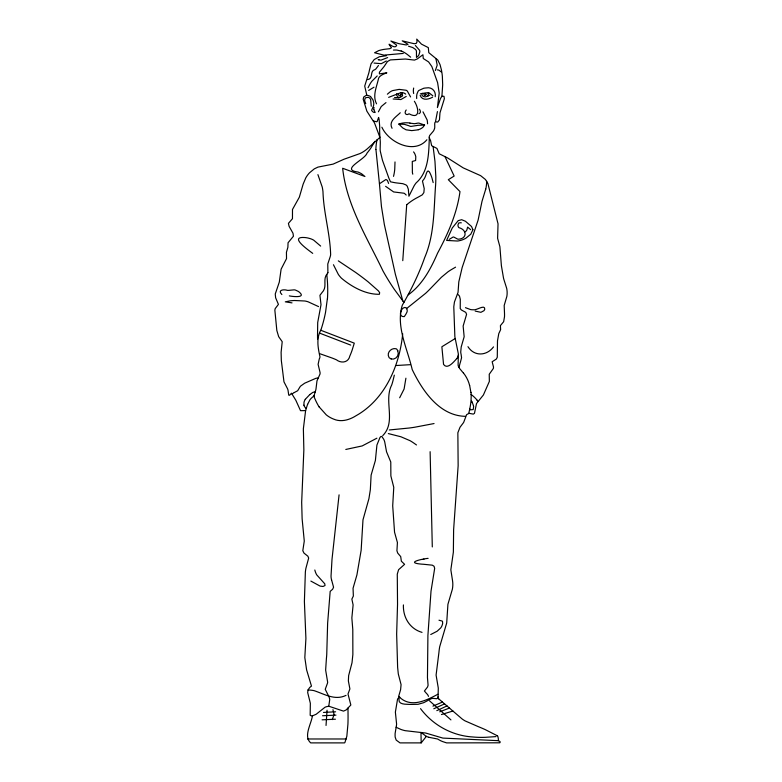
<?xml version="1.0" encoding="UTF-8"?>
<svg xmlns="http://www.w3.org/2000/svg" width="782" height="782" viewBox="0 0 782 782"><rect width="100%" height="100%" fill="white"/><g stroke="black" fill="none" stroke-linecap="round" stroke-linejoin="round"><path stroke-width="1.17" d="M395.008 161.952L394.744 169.323A44.926 44.926 0 0 1 393.952 174.513L393.522 176.37M438.663 698.864A5.767 5.767 0 0 1 438.076 696.889L438.291 688.072L436.092 675.101L438.888 652.784A64.847 64.847 0 0 1 439.719 646.636L446.698 623.029L447.92 604.32L452.358 589.247A25.004 25.004 0 0 0 452.514 580.518L450.843 569.795L453.365 552.092L453.619 529.697L458.144 465.749L457.861 432.749L460.012 427.265L463.638 422.456L466.61 414.646L469.083 413.326L473.286 414.108L474.469 413.365L476.512 403.541L483.403 394.978L489.356 381.411L489.239 374.246L493.286 368.576A4.917 4.917 0 0 0 493.491 366.953L492.152 361.763L496.316 359.085L497.284 357.257L497.489 340.874L498.779 333.621A8.944 8.944 0 0 1 499.287 332.555L500.617 329.652L500.412 325.615L503.657 321.695L504.498 316.73A47.497 47.497 0 0 0 504.498 313.103L504.185 305.498L506.853 296.398A21.818 21.818 0 0 0 506.677 288.323L504.282 280.738A39.178 39.178 0 0 1 503.53 278.187L501.389 265.675L499.894 246.711L497.606 238.305L498.036 223.828L487.909 183.584L485.456 179.518L480.656 175.676L463.257 167.895L447.529 157.896L439.201 153.771L436.942 148.433L431.644 145.696L430.559 140.506L429.025 137.339L429.699 135.442L433.296 131.229A7.263 7.263 0 0 0 434.274 129.265C435.76 127.466 433.042 120.272 436.903 121.992A1.417 1.417 0 0 0 437.822 121.943L439.474 119.812L439.973 112.862L444.362 98.728L443.99 96.313L441.918 96.245L442.68 84.798L442.358 76.284A65.463 65.463 0 0 0 441.39 69.754L440.041 64.632L437.803 60.058L428.78 52.658L428.321 47.624L421.449 44.124L416.738 39.1L417.002 41.378A3.47 3.47 0 0 1 416.962 42.042L416.229 43.43L414.216 43.733L402.222 40.84L408.048 44.349L406.2 44.955L398.771 43.645L390.892 41.006L396.67 45.161C394.92 51.035 384.382 38.523 391.489 47.741L389.817 48.689L384.891 49.256A37.663 37.663 0 0 0 378.742 50.605L374.598 52.756L386.298 55.737L379.368 56.744L374.207 59.549L371.039 63.899L369.417 70.194A41.729 41.729 0 0 1 368.811 73L364.715 86.079L366.748 94.993L363.718 96.997L363.19 99.206L366.856 111.142L372.232 119.519A20.537 20.537 0 0 1 374.656 123.341L379.925 137.378L368.586 147.651A32.619 32.619 0 0 1 360.082 153.536L343.963 159.245L333.093 164.122L317.942 167.113L314.286 168.873L309.486 172.822A26.119 26.119 0 0 0 305.801 177.846L303.152 184.122L299.33 197.201L292.488 209.468L292.458 218.696L288.421 223.388L289.115 226.35L292.986 233.232L293.436 236.223L288.059 242.752L287.884 247.278L286.437 252.293L286.525 258.637L281.119 269.155L279.301 282.097L275.254 294.012L275.635 297.805L278.431 304.384L275.205 308.607L274.853 310.122L276.838 330.512L278.666 336.651L282.214 341.705L281.109 352.32L281.325 360.512L283.974 381.851L287.463 388.605A7.957 7.957 0 0 1 288.03 390.296L288.744 395.154L289.575 395.272L291.481 393.199L295.831 400.267L300.532 410.687L305.606 410.589L303.377 428.761L303.856 449.933L301.676 502.308L302.126 518.818L304.276 541.056L302.81 550.714L304.002 553.118L307.873 556.197L308.665 558.065L305.928 568.24A37.155 37.155 0 0 0 305.361 572.053L304.393 601.505L305.909 638.483L304.824 657.584L306.603 669.851L311.471 686.097L310.874 686.547A19.276 19.276 0 0 0 309.75 687.476L308.059 689.851L307.688 692.588L310.346 703.253L310.171 715.315A4.047 4.047 0 0 0 312.429 715.872L316.182 714.249L325.029 707.231A9.003 9.003 0 0 1 329.32 706.39L343.503 711.121L346.074 709.988L350.844 705.032L348 693.966L349.896 688.913L348.371 680.975L348.635 675.638L352.008 662.765L352.868 654.505L352.79 629.51L351.851 617.927L353.112 604.936L351.871 599.08L353.356 596.06L353.053 588.25L356.915 574.936L361.137 550.323L362.985 519.834L368.918 498.681L370.336 489.757L371.118 475.114L375.389 460.461L376.924 445.036L379.466 438.741A6.618 6.618 0 0 0 379.769 437.822L380.766 436.591A1.662 1.662 0 0 1 381.88 436.552L383.806 439.396A19.374 19.374 0 0 1 384.724 441.957L386.543 451.8L390.775 461.996L390.873 475.945L393.766 487.313L392.701 505.778L394.548 532.219L397.422 542.552L396.924 550.753L397.715 553.089L400.707 556.598L401.352 561.193L404.587 564.33L398.595 569.697L397.276 574.135L397.539 604.3L396.65 634.124L397.627 667.339L398.302 673.928L401.078 684.641L400.609 689.626L398.664 696.381M437.431 111.591L435.525 121.503M327.052 710.212L326.035 725.452M486.707 181.277L486.658 182.186A41.886 41.886 0 0 1 485.759 189.166M402.769 260.66L406.699 204.757M371.255 106.235L370.668 99.549A4.389 4.389 0 0 0 370.218 98.815L370.072 98.63A7.888 7.888 0 0 0 369.661 98.17L368.967 97.603A1.681 1.681 0 0 0 368.351 97.388L368.029 97.369A8.221 8.221 0 0 0 366.484 97.613L366.25 97.652A5.66 5.66 0 0 0 365.272 97.946L364.676 99.988A17.947 17.947 0 0 0 364.832 101.377L365.732 103.595M327.365 298.675L325.566 312.184A137.446 137.446 0 0 1 320.962 329.799C316.084 338.352 318.02 347.804 319.965 356.856A4.369 4.369 0 0 1 319.76 357.814L319.642 358.127A13.402 13.402 0 0 1 319.281 358.928L318.108 364.334L320.053 372.467A8.788 8.788 0 0 1 320.034 373.992L316.984 380.834L316.084 388.253A21.046 21.046 0 0 1 315.84 389.788L313.953 396.015M405.907 378.195L404.099 389.016L399.67 397.764M339.075 494.85L332.008 559.316L331.04 575.982A15.396 15.396 0 0 0 331.539 579.853M399.113 698.404L399.064 698.815A17.615 17.615 0 0 0 398.976 699.812C398.556 703.683 403.59 704.181 406.415 704.259A95.277 95.277 0 0 0 411.528 704.426L418.047 704.308L423.639 702.695A13.724 13.724 0 0 0 424.958 702.031L431.772 698.463A6.266 6.266 0 0 1 433.746 698.434L436.669 698.717A1.456 1.456 0 0 0 437.246 698.385L437.412 698.199A5.836 5.836 0 0 0 437.93 697.153L438.057 696.889M402.701 333.806C399.661 364.52 386.142 396.836 359.251 413.825A144.093 144.093 0 0 1 356.005 415.75C349.486 419.895 341.187 422.407 333.748 419.152A27.468 27.468 0 0 1 326.27 414.851L319.193 406.933M377.002 139.792L376.611 142.011A48.083 48.083 0 0 0 375.868 149.45M463.501 373.17L459.493 368.351L459.171 366.953A42.081 42.081 0 0 1 460.49 361.88L461.566 357.726L461.116 354.422A24.78 24.78 0 0 1 460.96 353.747A13.753 13.753 0 0 1 460.725 352.027L461.194 346.993L464.156 336.749L463.14 326.055L466.58 314.354L465.759 312.36L461.331 309.946L460.227 308.538L460.295 299.34L459.503 296.173A6.706 6.706 0 0 0 457.519 294.218M428.819 737.279A12.854 12.854 0 0 1 426.356 736.341L421.195 742.89L400.003 742.89L396.181 740.075L395.154 737.035A39.774 39.774 0 0 1 395.115 733.516L396.376 725.833A18.504 18.504 0 0 0 396.591 724.034L395.379 712.099L397.491 699.479A6.364 6.364 0 0 1 397.784 698.737L398.859 697.485A3.773 3.773 0 0 1 399.573 697.231C411.019 708.16 426.161 700.506 437.861 694.25M469.816 408.781L468.76 413.365M394.323 375.165L393.033 380.502A67.799 67.799 0 0 1 391.704 384.998C383.424 401.068 396.562 421.635 382.75 435.652M485.71 189.156L481.995 201.385L478.115 220.094L462.172 267.512L458.829 281.745A39.335 39.335 0 0 0 458.643 284.14L458.037 292.39L454.44 302.008L453.785 306.788L454.87 336.768L458.35 353.933L458.105 365.282A8.045 8.045 0 0 0 459.054 367.628M305.625 410.628L307.072 405.848A45.434 45.434 0 0 1 307.609 404.343M328.743 706.381L329.73 699.616A10.195 10.195 0 0 0 328.89 696.625L325.234 689.313L327.394 683.448A5.386 5.386 0 0 0 327.658 682.246L325.644 670.076L326.407 658.512A115.345 115.345 0 0 0 326.749 654.397L327.638 623.088L330.18 591.388L332.614 589.257L333.562 587.214L331.578 579.843M312.429 715.862C311.168 724.24 303.26 736.4 310.689 742.89L344.451 742.89A1.359 1.359 0 0 0 344.921 742.48L346.837 736.253L347.922 724.21A177.534 177.534 0 0 0 348.058 715.97L347.98 708.091M327.883 272.664L327.785 263.984L329.916 257.591A17.927 17.927 0 0 0 330.639 254.824C330.141 233.73 323.611 212.958 322.976 191.688A44.232 44.232 0 0 0 322.204 186.957L317.912 174.621M307.609 404.343L309.985 399.71A18.045 18.045 0 0 1 312.878 396.845L314.022 395.897M416.474 123.351L417.94 123.116A6.51 6.51 0 0 1 418.966 123.106L424.577 125.042L423.101 127.095A11.906 11.906 0 0 1 418.302 129.724M378.38 111.836L381.235 106.528L385.985 102.598M435.359 70.536L437.197 65.121L435.975 59.031M368.058 87.74L368.957 85.971A31.622 31.622 0 0 1 371.773 81.348L377.207 75.952M332.223 719.616L334.08 714.64L332.966 709.665M374.842 141.346L371.01 147.798A60.986 60.986 0 0 1 366.983 153.164C365.096 159.645 339.867 169.723 358.058 172.04A34.125 34.125 0 0 1 361.685 173.848L364.93 176.488L342.653 168.267C346.592 205.402 367.178 237.806 382.936 270.855A230.045 230.045 0 0 0 394.245 289.242L403.942 302.448M428.966 92.941A14.369 14.369 0 0 0 424.196 93.126L422.388 93.449A8.436 8.436 0 0 0 422.016 94.172L422.045 95.414L423.238 96.342A5.2 5.2 0 0 0 424.636 96.753A4.8 4.8 0 0 0 425.75 96.782L429.758 95.14M378.449 65.512L375.907 68.914A7.058 7.058 0 0 1 374.881 69.676C369.378 71.006 373.786 78.62 367.608 79.627M457.157 358.215C454.205 361.196 447.568 370.16 443.55 364.392L441.869 346.758L455.046 338.626M305.283 399.328L309.692 394.695M317.512 336.358L317.707 322.477L321.011 304.716L319.936 295.313L322.614 291.784A6.979 6.979 0 0 0 323.465 290.709C326.426 286.183 323.621 280.455 325.879 275.763A9.276 9.276 0 0 1 326.368 275L327.023 274.101A8.925 8.925 0 0 0 327.912 272.683M426.884 139.763C414.294 154.826 388.83 142.549 381.88 127.212M387.373 94.202L389.915 92.032A14.174 14.174 0 0 1 392.613 90.604L399.162 89.383L406.171 90.262A5.034 5.034 0 0 1 407.344 91.083L410.579 96.939M400.257 112.764C396.122 116.938 388.312 121.278 392.056 128.297M309.897 394.509L312.712 392.476A7.654 7.654 0 0 1 315.312 391.929M449.259 239.38L453.081 237.044A2.268 2.268 0 0 1 453.863 237.093L457.392 238.969A3.969 3.969 0 0 0 458.33 239.224C467.186 238.813 467.313 229.859 458.829 227.611A3.451 3.451 0 0 1 458.193 226.477L458.125 226.223A4.604 4.604 0 0 1 457.969 224.884L458.751 222.987L460.598 222.733A18.485 18.485 0 0 1 461.136 222.802L461.321 222.831M493.51 346.905C486.756 356.025 474.234 356.67 467.968 346.69M408.263 294.824C422.466 284.609 430.765 268.832 437.588 253.143C447.969 233.808 457.001 213.525 459.992 191.6L448.311 179.694L454.156 176.048L444.958 156.566M402.857 301.021L395.36 274.228L384.363 224.62L381.45 206.516L379.446 183.78L385.946 179.469L387.393 180.378L388.605 183.428M406.239 96.421L400.912 99.549L393.121 98.991M386.318 60.976L381.293 63.694L374.021 63.068M406.425 308.704L425.535 293.387A110.77 110.77 0 0 0 429.308 289.751L441.4 277.268L448.027 271.784A60.859 60.859 0 0 1 451.263 269.682L455.564 267.161M400.472 95.678L400.58 95.609A1.427 1.427 0 0 1 399.397 95.785L398.703 95.111A4.76 4.76 0 0 1 398.556 94.397L398.546 94.299M376.885 438.194L362.174 445.935L345.8 449.455M368.654 90.429L374.011 87.193M387.657 57.575L381.059 60.116A11.935 11.935 0 0 1 378.899 59.803M464.889 231.873L465.945 231.208A3.226 3.226 0 0 0 466.883 229.869L467.607 227.112L470.666 229.664M294.335 392.525L297.659 390.736L299.829 387.158A7.282 7.282 0 0 1 300.581 386.122L304.667 383.2L315.703 378.39A21.642 21.642 0 0 1 316.798 378.146L318.245 377.902M436.825 710.643L447.03 705.892M430.755 634.515L437.138 631.221L440.696 627.946A10.616 10.616 0 0 0 442.123 625.326L442.446 624.319A9.11 9.11 0 0 0 442.661 623.303L442.514 621.495A1.417 1.417 0 0 0 442.201 621.064L438.985 620.204M432.573 97.203C428.526 99.5 422.094 100.946 420.159 95.306M433.785 708.775L444.596 703.898M388.644 97.359L400.667 92.716A5.709 5.709 0 0 1 401.078 92.667L401.665 92.706A0.997 0.997 0 0 1 402.085 92.941L402.583 95.805A28.905 28.905 0 0 1 401.977 96.274L400.052 97.437A5.191 5.191 0 0 1 399.309 97.682L394.578 97.545M432.945 706.146L442.368 702.099M439.719 711.816L449.562 708.023M441.459 714.543L452.944 711.014M418.165 129.822L411.733 130.614L406.073 129.802L402.71 127.935L398.84 124.074L400.482 123.615M346.035 695.374C334.833 700.828 324.413 694.015 314.032 690.633A31.573 31.573 0 0 0 308.01 690.007M428.116 558.358C422.7 558.856 404.9 562.6 421.273 564.115A90.341 90.341 0 0 0 423.385 564.252L432.309 565.171L434.049 566.256L434.665 568.377L431.009 591.221L427.91 635.414L427.461 677.632L428.086 685.247L427.549 687.007L424.411 691.024L426.532 693.478A6.559 6.559 0 0 1 428.477 696.381M420.364 93.85L422.446 93.341M416.513 125.56L410.951 126.43A4.966 4.966 0 0 1 410.198 126.273L409.475 126.01A20.312 20.312 0 0 1 408.751 125.697L404.441 124.358L398.84 124.074M434.059 423.551L414.743 427.226A194.698 194.698 0 0 1 409.152 428.028L389.338 429.963M416.053 123.439L415.007 123.615A8.064 8.064 0 0 1 414.147 123.673L409.924 123.155M423.257 559.296L423.981 559.179M385.125 55.043L403.277 53.42M410.442 364.666L396.112 365.517M496.013 736.605L485.778 737.299A107.095 107.095 0 0 1 482.328 737.387A94.358 94.358 0 0 1 472.699 736.967C452.084 735.706 432.866 725.1 420.54 708.639M424.577 125.042L419.445 125.257A20.195 20.195 0 0 0 416.503 125.521M323.484 712.441L335.605 711.796M322.546 715.755L335.967 715.119M322.076 719.821L335.419 719.215M393.444 50.077L394.939 50.028A20.185 20.185 0 0 1 396.865 50.077L401.127 51.055M307.531 738.98L346.289 738.98M465.486 416.337C439.367 415.887 422.407 390.717 412.192 369.524C407.549 348.987 395.624 326.25 402.319 305.185C411.088 290.005 418.917 274.091 424.704 257.532C434.655 234.317 433.736 209.097 435.652 184.474A132.353 132.353 0 0 0 435.809 176.312L434.968 161.395L433.12 146.733M437.255 69.872L437.578 69.901A5.63 5.63 0 0 1 438.907 70.155L441.146 71.866M470.07 409.846L473.198 409.572L473.618 406.855A13.382 13.382 0 0 0 473.53 406.386M424.675 95.472L424.04 94.818A5.65 5.65 0 0 1 423.971 94.28L423.961 94.182M292.018 302.878L285.303 301.842L290.357 300.806A89.637 89.637 0 0 1 294.403 300.503L304.941 301.002A28.377 28.377 0 0 1 308.059 301.784L318.557 306.603M289.33 295.879C292.556 296.613 306.3 298.137 299.438 292.263A14.506 14.506 0 0 0 298.001 291.256L295.44 290.073A6.51 6.51 0 0 0 294.12 289.848L289.203 290.327A14.848 14.848 0 0 1 287.512 290.366C283.641 289.047 277.248 290.014 281.872 294.54M388.331 433.58L400.941 436.776L410.071 440.696A51.856 51.856 0 0 1 413.316 442.739L416.483 444.958M378.899 59.823L378.165 59.657M400.325 94.153L400.374 94.163A1.593 1.593 0 0 1 401.098 94.475M408.507 46.187L412.779 47.565L415.486 49.422A4.78 4.78 0 0 1 416.435 51.104L416.474 57.457L418.272 55.884A12.199 12.199 0 0 0 418.937 54.76L419.797 51.935A4.516 4.516 0 0 0 419.572 50.292L415.35 45.483M428.819 737.289L437.529 738.99L440.559 740.691A62.169 62.169 0 0 0 442.632 741.58L446.61 742.89L499.61 742.802A5.396 5.396 0 0 0 500.109 742.558L500.05 741.58A5.836 5.836 0 0 0 498.075 740.662L442.905 738.1L425.662 733.037L405.184 730.671A33.255 33.255 0 0 1 400.843 729.411L396.112 727.27M391.166 358.879L389.465 357.961A3.157 3.157 0 0 1 389.016 357.423C386.24 352.926 391.235 347.55 396.015 348.752A2.307 2.307 0 0 1 396.699 349.114L397.901 350.815M475.202 311.08L480.901 312.321L483.921 310.718A6.452 6.452 0 0 0 484.752 309.252C485.094 303.866 476.287 310.796 473.1 309.77A11.525 11.525 0 0 1 470.49 309.555L465.476 307.668M319.515 353.601L332.076 358.019A86.333 86.333 0 0 1 336.426 359.808C341.314 363.601 348.459 362.643 349.847 355.957A67.203 67.203 0 0 0 352.115 350.189L354.285 343.151L320.815 330.278M319.799 333.2L350.698 345.097M373.278 120.946L376.631 121.767A1.329 1.329 0 0 0 377.198 121.425L378.596 117.427L378.996 118.825A35.669 35.669 0 0 1 379.133 119.744L379.661 125.912A48.846 48.846 0 0 1 379.612 130.35L379.866 136.889A68.19 68.19 0 0 1 380.062 138.6L380.277 141.454A33.303 33.303 0 0 1 380.296 143.038L380.15 149.176A24.095 24.095 0 0 0 380.287 151.161L382.466 160.281L388.85 178.11L390.501 181.815L393.796 182.489A49.129 49.129 0 0 0 397.882 183.086L402.877 183.682L405.985 184.923A4.966 4.966 0 0 1 407.275 186.292L408.331 189.254L408.918 196.233L414.098 185.842A28.954 28.954 0 0 1 416.151 182.88C428.692 171.884 428.712 153.546 429.308 138.101M422.026 632.374C409.797 628.894 402.867 617.311 403.414 604.916M338.303 260.846L355.439 272.292A276.515 276.515 0 0 1 368.136 281.843L378.4 290.875L379.661 292.673L379.378 294.286C365.585 294.55 351.871 286.926 341.46 278.206A29.032 29.032 0 0 1 338.352 274.443L333.445 264.736M425.203 93.576L425.975 94.319M310.855 581.075L320.121 586.109L322.995 586.471L324.999 585.542L324.784 583.822L316.71 574.838A18.152 18.152 0 0 1 314.823 570M399.749 697.182L398.742 696.449M312.712 253.378C309.076 250.504 288.372 236.34 304.726 237.523A26.265 26.265 0 0 1 308.196 238.07L310.698 238.784A18.182 18.182 0 0 1 313.719 240.182L320.649 246.086M410.667 57.184L408.644 55.532A31.378 31.378 0 0 0 401.195 50.889M398.722 97.799L396.757 95.492A3.881 3.881 0 0 1 396.777 93.703M370.58 96.694L372.75 99.519A10.322 10.322 0 0 1 373.679 102.598A7.986 7.986 0 0 1 372.809 107.564L371.665 110.135A1.427 1.427 0 0 0 371.812 110.712L373.034 111.924A6.051 6.051 0 0 0 373.825 112.364L375.165 112.491L373.884 109.617M385.614 186.331L393.649 191.942L404.089 193.232A9.667 9.667 0 0 1 405.799 194.669L406.19 195.031M429.592 700.897L450.931 719.899M432.857 95.824L429.875 93.459A5.454 5.454 0 0 0 428.947 93.097M476.805 399.915L477.851 401.303M422.994 111.836L427.138 119.939A20.312 20.312 0 0 1 427.48 122.579L427.578 123.81M438.692 698.844L462.24 719.059A35.053 35.053 0 0 0 465.114 720.906L478.242 726.625A183.682 183.682 0 0 1 485.153 729.567L497.166 735.696M471.546 401.078L471.966 401.938M313.778 396.093L315.029 399.035A59.246 59.246 0 0 0 319.134 406.972M376.543 103.83C372.291 95.58 376.748 86.9 378.488 78.659C379.866 72.99 396.005 71.553 379.368 73.889L379.446 72.169L383.024 67.829A25.161 25.161 0 0 0 385.155 64.926L387.481 61.514L390.384 59.911L405.447 59.031L414.48 60.097L417.256 58.953L422.925 54.75L423.257 58.513L428.595 61.925L431.83 66.509L437.617 82.697L439.201 93.175L437.392 107.574L440.393 98.767A14.575 14.575 0 0 1 442.035 96.215M412.779 174.181L412.515 173.105A12.942 12.942 0 0 1 412.388 172.46L412.28 161.444L415.613 160.515L415.789 156.801A16.647 16.647 0 0 0 415.379 155.266L415.086 154.465A9.071 9.071 0 0 0 413.551 151.904M401.029 94.573L401.058 94.749A1.095 1.095 0 0 1 400.57 95.6M469.659 385.477L470.891 392.378M433.169 182.587L431.987 178.052A32.727 32.727 0 0 0 429.983 173.057A17.898 17.898 0 0 0 429.298 171.786C426.943 168.57 426.092 175.383 425.203 176.849A13.05 13.05 0 0 1 423.551 179.694L422.466 181.004L424.215 188.609L423.873 192.567L422.29 194.835L418.204 197.132A54.936 54.936 0 0 0 406.894 204.601M303.944 405.164L303.993 402.447A9.667 9.667 0 0 1 305.283 399.338M414.372 101.24C418.829 108.141 420.423 119.988 409.045 113.801C406.963 115.697 403.61 113.928 405.838 110.409A3.509 3.509 0 0 1 406.278 110.018M326.788 274.423L327.032 276.887A135.472 135.472 0 0 1 327.472 298.685M379.446 183.78L375.927 149.45M421.185 742.89L420.97 732.363L424.577 735.08A9.824 9.824 0 0 0 426.356 736.331M435.222 96.743C436.248 91.338 431.811 86.675 426.258 87.946A20.068 20.068 0 0 0 423.697 88.268L418.781 90.507A5.513 5.513 0 0 0 418.087 91.328L417.002 93.86A13.959 13.959 0 0 0 416.698 98.512M317.521 336.807L317.59 339.065M430.12 451.693L432.299 546.931M497.44 735.559A9.716 9.716 0 0 1 498.33 740.681M471.067 392.368A58.327 58.327 0 0 1 469.777 408.771M463.56 373.122A32.58 32.58 0 0 1 469.62 385.487M471.018 394.402A33.616 33.616 0 0 1 476.864 399.866M471.947 401.948A20.831 20.831 0 0 1 473.589 406.366M292.067 394.06A12.883 12.883 0 0 1 294.325 392.505M458.438 354.901A13.362 13.362 0 0 1 457.187 358.224M306.241 408.507A10.86 10.86 0 0 1 305.175 407.471L304.609 406.718A4.79 4.79 0 0 1 303.934 405.164M397.735 350.883A5.885 5.885 0 0 1 391.137 359.046M373.747 109.617A5.044 5.044 0 0 1 374.079 107.486M366.631 95.287A8.954 8.954 0 0 1 370.648 96.577M400.462 123.527A23.568 23.568 0 0 1 409.944 123.009M428.213 92.902A7.194 7.194 0 0 1 428.028 96.088M426.043 94.319A1.124 1.124 0 0 1 424.704 95.316M413.668 93.517A12.307 12.307 0 0 1 413.678 88.043M401.225 92.755A5.298 5.298 0 0 1 405.672 94.133M419.289 109.157A4.184 4.184 0 0 1 420.384 111.67L420.315 112.315A1.544 1.544 0 0 1 420.12 112.755L420.051 112.843A3.001 3.001 0 0 1 418.81 113.703M400.472 313.308L400.531 314.286A2.708 2.708 0 0 0 400.951 315.244L401.459 315.83A4.066 4.066 0 0 0 402.329 316.446L404.274 316.642L405.838 314.286A11.407 11.407 0 0 1 406.122 313.738L406.963 312.106A3.832 3.832 0 0 0 407.187 311.099L407.197 310.522A5.327 5.327 0 0 0 407.021 309.349C406.229 305.654 401.782 308.069 401.303 310.659A8.641 8.641 0 0 0 400.638 312.321L400.472 313.308M472.915 229.722L470.754 234.238L465.847 238.227A22.932 22.932 0 0 1 460.637 240.416L458.555 240.876A13.196 13.196 0 0 1 457.177 241.012L446.61 240.416L452.27 227.973L458.203 220.641L461.654 219.703L465.417 221.247L471.507 226.477L472.915 229.722"/></g></svg>
